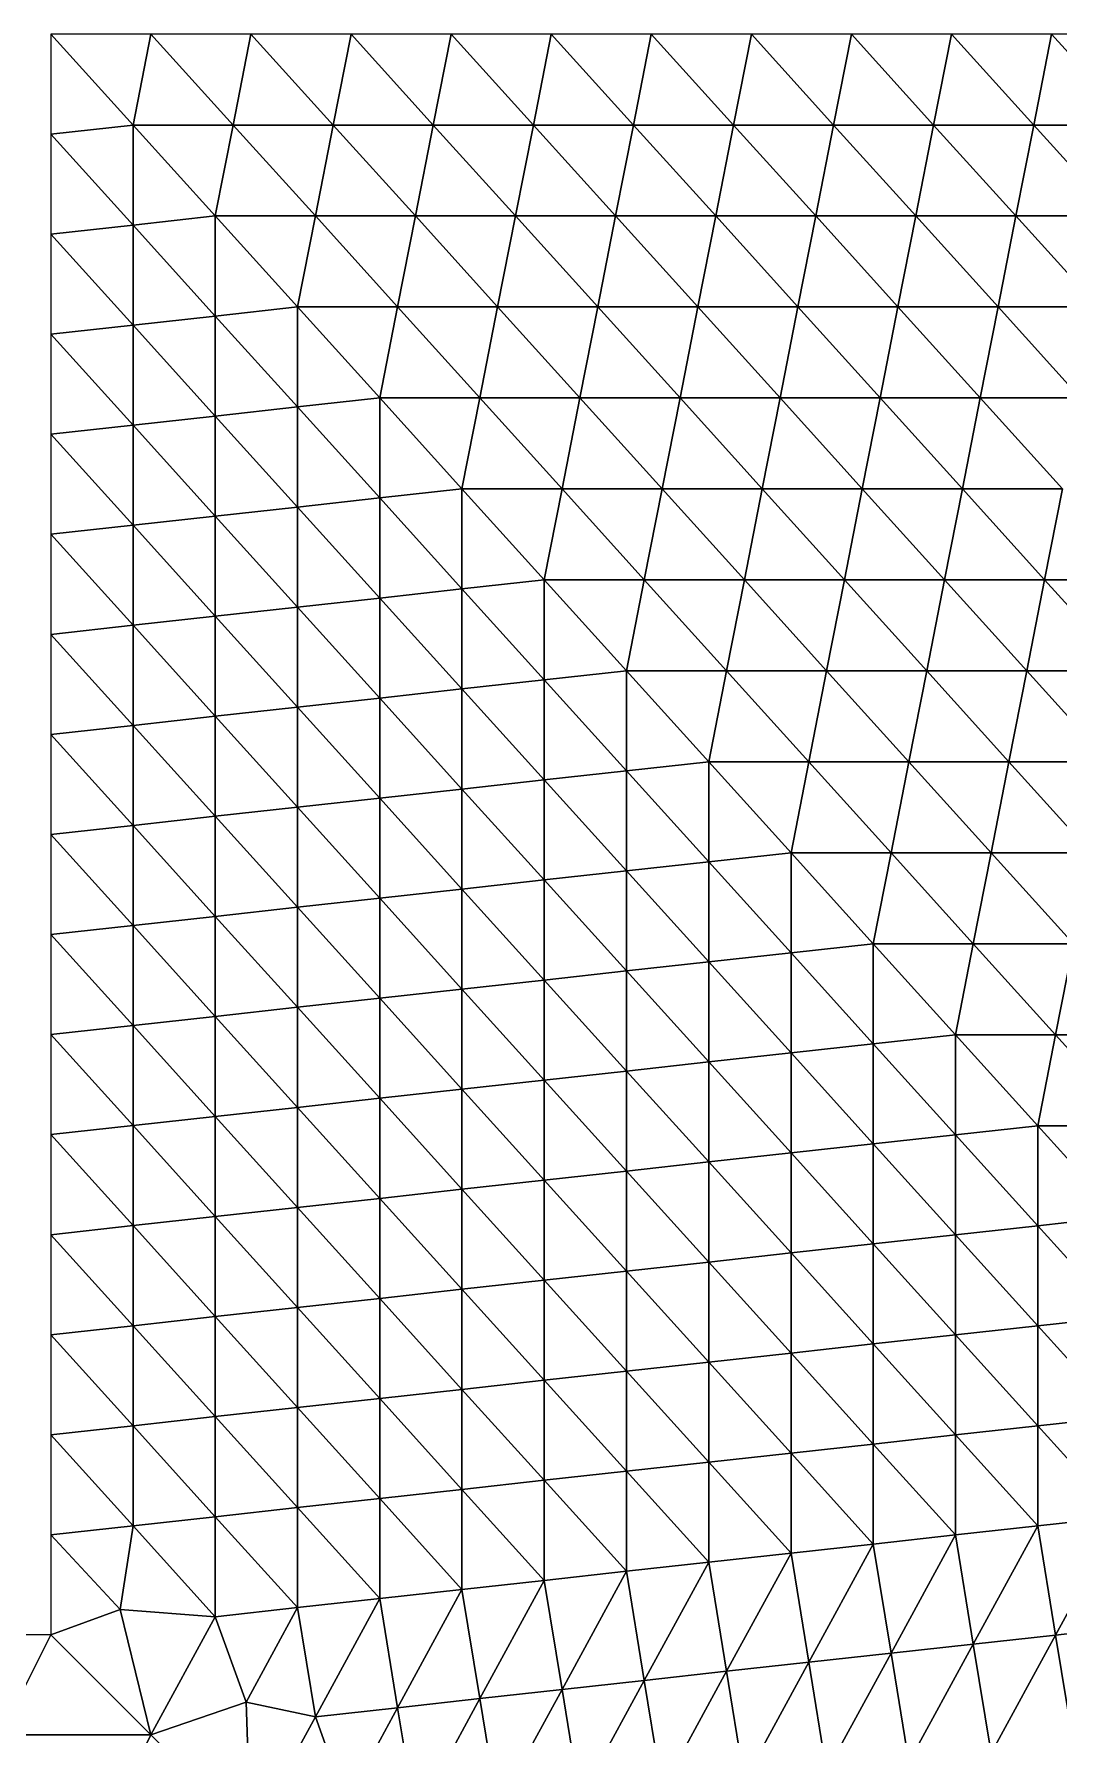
# Model space of a CAD drawing. Extents: x 100 to 350, y 100 to 150.
# Drawn here: x 249.74 to 265.74, y 123.44 to 150 of the extents above; entities that cross this region are included whole.
import ezdxf

# ---------------------------------------------------------------- set-up
doc = ezdxf.new("R2010")
doc.units = 0

msp = doc.modelspace()

# ---------------------------------------------------------------- linework, layer by layer
at = {"color": 1}
for p, q in [((251.284, 148.579), (250, 150)), ((250, 150), (251.284, 148.579)), ((251.562, 150), (251.284, 148.579)), ((251.284, 148.579), (251.562, 150)), ((252.847, 148.579), (251.562, 150)), ((251.562, 150), (252.847, 148.579)), ((252.847, 148.579), (253.125, 150)), ((253.125, 150), (252.847, 148.579)), ((253.125, 150), (254.409, 148.579)), ((254.409, 148.579), (253.125, 150)), ((254.688, 150), (254.409, 148.579)), ((254.409, 148.579), (254.688, 150)), ((255.972, 148.579), (254.688, 150)), ((254.688, 150), (255.972, 148.579)), ((255.972, 148.579), (256.25, 150)), ((256.25, 150), (255.972, 148.579)), ((256.25, 150), (257.534, 148.579)), ((257.534, 148.579), (256.25, 150)), ((257.812, 150), (257.534, 148.579)), ((257.534, 148.579), (257.812, 150)), ((259.097, 148.579), (257.812, 150)), ((257.812, 150), (259.097, 148.579)), ((259.375, 150), (259.097, 148.579)), ((259.097, 148.579), (259.375, 150)), ((260.659, 148.579), (259.375, 150)), ((259.375, 150), (260.659, 148.579)), ((260.938, 150), (260.659, 148.579)), ((260.659, 148.579), (260.938, 150)), ((262.222, 148.579), (260.938, 150)), ((260.938, 150), (262.222, 148.579)), ((262.222, 148.579), (262.5, 150)), ((262.5, 150), (262.222, 148.579)), ((262.5, 150), (263.784, 148.579)), ((263.784, 148.579), (262.5, 150)), ((264.062, 150), (263.784, 148.579)), ((263.784, 148.579), (264.062, 150)), ((265.347, 148.579), (264.062, 150)), ((264.062, 150), (265.347, 148.579)), ((265.625, 150), (265.347, 148.579)), ((265.347, 148.579), (265.625, 150)), ((266.909, 148.579), (265.625, 150)), ((265.625, 150), (266.909, 148.579)), ((251.284, 148.579), (250, 148.438)), ((250, 148.438), (251.284, 148.579)), ((251.284, 147.017), (251.284, 148.579)), ((252.847, 148.579), (251.284, 148.579)), ((251.284, 148.579), (252.568, 147.159)), ((251.284, 148.579), (252.847, 148.579)), ((252.568, 147.159), (251.284, 148.579)), ((251.284, 148.579), (251.284, 147.017)), ((252.568, 147.159), (252.847, 148.579)), ((252.847, 148.579), (252.568, 147.159)), ((254.131, 147.159), (252.847, 148.579)), ((252.847, 148.579), (254.131, 147.159)), ((254.409, 148.579), (252.847, 148.579)), ((252.847, 148.579), (254.409, 148.579)), ((254.131, 147.159), (254.409, 148.579)), ((254.409, 148.579), (254.131, 147.159)), ((255.972, 148.579), (254.409, 148.579)), ((254.409, 148.579), (255.693, 147.159)), ((254.409, 148.579), (255.972, 148.579)), ((255.693, 147.159), (254.409, 148.579)), ((255.693, 147.159), (255.972, 148.579)), ((255.972, 148.579), (255.693, 147.159)), ((257.256, 147.159), (255.972, 148.579)), ((255.972, 148.579), (257.256, 147.159)), ((257.534, 148.579), (255.972, 148.579)), ((255.972, 148.579), (257.534, 148.579)), ((257.534, 148.579), (257.256, 147.159)), ((257.256, 147.159), (257.534, 148.579)), ((258.818, 147.159), (257.534, 148.579)), ((257.534, 148.579), (259.097, 148.579)), ((259.097, 148.579), (257.534, 148.579)), ((257.534, 148.579), (258.818, 147.159)), ((259.097, 148.579), (258.818, 147.159)), ((258.818, 147.159), (259.097, 148.579)), ((259.097, 148.579), (260.659, 148.579)), ((259.097, 148.579), (260.381, 147.159)), ((260.659, 148.579), (259.097, 148.579)), ((260.381, 147.159), (259.097, 148.579)), ((260.381, 147.159), (260.659, 148.579)), ((260.659, 148.579), (260.381, 147.159)), ((262.222, 148.579), (260.659, 148.579)), ((260.659, 148.579), (261.943, 147.159)), ((260.659, 148.579), (262.222, 148.579)), ((261.943, 147.159), (260.659, 148.579)), ((261.943, 147.159), (262.222, 148.579)), ((262.222, 148.579), (261.943, 147.159)), ((263.506, 147.159), (262.222, 148.579)), ((263.784, 148.579), (262.222, 148.579)), ((262.222, 148.579), (263.506, 147.159)), ((262.222, 148.579), (263.784, 148.579)), ((263.784, 148.579), (263.506, 147.159)), ((263.506, 147.159), (263.784, 148.579)), ((263.784, 148.579), (265.347, 148.579)), ((265.068, 147.159), (263.784, 148.579)), ((265.347, 148.579), (263.784, 148.579)), ((263.784, 148.579), (265.068, 147.159)), ((265.347, 148.579), (265.068, 147.159)), ((265.068, 147.159), (265.347, 148.579)), ((265.347, 148.579), (266.909, 148.579)), ((265.347, 148.579), (266.631, 147.159)), ((266.909, 148.579), (265.347, 148.579)), ((266.631, 147.159), (265.347, 148.579)), ((250, 148.438), (251.284, 147.017)), ((251.284, 147.017), (250, 148.438)), ((251.284, 147.017), (250, 146.875)), ((250, 146.875), (251.284, 147.017)), ((251.284, 147.017), (252.568, 147.159)), ((252.568, 147.159), (251.284, 147.017)), ((251.284, 145.454), (251.284, 147.017)), ((252.568, 145.596), (251.284, 147.017)), ((251.284, 147.017), (251.284, 145.454)), ((251.284, 147.017), (252.568, 145.596)), ((254.131, 147.159), (252.568, 147.159)), ((252.568, 147.159), (253.852, 145.738)), ((253.852, 145.738), (252.568, 147.159)), ((252.568, 147.159), (252.568, 145.596)), ((252.568, 147.159), (254.131, 147.159)), ((252.568, 145.596), (252.568, 147.159)), ((253.852, 145.738), (254.131, 147.159)), ((254.131, 147.159), (253.852, 145.738)), ((255.415, 145.738), (254.131, 147.159)), ((254.131, 147.159), (255.415, 145.738)), ((255.693, 147.159), (254.131, 147.159)), ((254.131, 147.159), (255.693, 147.159)), ((255.415, 145.738), (255.693, 147.159)), ((255.693, 147.159), (255.415, 145.738)), ((255.693, 147.159), (257.256, 147.159)), ((256.977, 145.738), (255.693, 147.159)), ((257.256, 147.159), (255.693, 147.159)), ((255.693, 147.159), (256.977, 145.738)), ((257.256, 147.159), (256.977, 145.738)), ((256.977, 145.738), (257.256, 147.159)), ((257.256, 147.159), (258.818, 147.159)), ((257.256, 147.159), (258.54, 145.738)), ((258.818, 147.159), (257.256, 147.159)), ((258.54, 145.738), (257.256, 147.159)), ((258.818, 147.159), (258.54, 145.738)), ((258.54, 145.738), (258.818, 147.159)), ((260.381, 147.159), (258.818, 147.159)), ((258.818, 147.159), (260.102, 145.738)), ((260.102, 145.738), (258.818, 147.159)), ((258.818, 147.159), (260.381, 147.159)), ((260.102, 145.738), (260.381, 147.159)), ((260.381, 147.159), (260.102, 145.738)), ((261.665, 145.738), (260.381, 147.159)), ((260.381, 147.159), (261.665, 145.738)), ((261.943, 147.159), (260.381, 147.159)), ((260.381, 147.159), (261.943, 147.159)), ((261.665, 145.738), (261.943, 147.159)), ((261.943, 147.159), (261.665, 145.738)), ((261.943, 147.159), (263.506, 147.159)), ((263.227, 145.738), (261.943, 147.159)), ((263.506, 147.159), (261.943, 147.159)), ((261.943, 147.159), (263.227, 145.738)), ((263.506, 147.159), (263.227, 145.738)), ((263.227, 145.738), (263.506, 147.159)), ((263.506, 147.159), (265.068, 147.159)), ((263.506, 147.159), (264.79, 145.738)), ((265.068, 147.159), (263.506, 147.159)), ((264.79, 145.738), (263.506, 147.159)), ((264.79, 145.738), (265.068, 147.159)), ((265.068, 147.159), (264.79, 145.738)), ((266.631, 147.159), (265.068, 147.159)), ((265.068, 147.159), (266.352, 145.738)), ((266.352, 145.738), (265.068, 147.159)), ((265.068, 147.159), (266.631, 147.159)), ((251.284, 145.454), (250, 146.875)), ((250, 146.875), (251.284, 145.454)), ((251.284, 145.454), (252.568, 145.596)), ((252.568, 145.596), (251.284, 145.454)), ((253.852, 145.738), (252.568, 145.596)), ((252.568, 145.596), (253.852, 145.738)), ((252.568, 145.596), (253.852, 144.176)), ((253.852, 144.176), (252.568, 145.596)), ((252.568, 145.596), (252.568, 144.034)), ((252.568, 144.034), (252.568, 145.596)), ((253.852, 144.176), (253.852, 145.738)), ((255.415, 145.738), (253.852, 145.738)), ((253.852, 145.738), (255.136, 144.317)), ((253.852, 145.738), (255.415, 145.738)), ((255.136, 144.317), (253.852, 145.738)), ((253.852, 145.738), (253.852, 144.176)), ((255.136, 144.317), (255.415, 145.738)), ((255.415, 145.738), (255.136, 144.317)), ((256.699, 144.317), (255.415, 145.738)), ((255.415, 145.738), (256.699, 144.317)), ((256.977, 145.738), (255.415, 145.738)), ((255.415, 145.738), (256.977, 145.738)), ((256.977, 145.738), (256.699, 144.317)), ((256.699, 144.317), (256.977, 145.738)), ((258.261, 144.317), (256.977, 145.738)), ((258.54, 145.738), (256.977, 145.738)), ((256.977, 145.738), (258.261, 144.317)), ((256.977, 145.738), (258.54, 145.738)), ((258.54, 145.738), (258.261, 144.317)), ((258.261, 144.317), (258.54, 145.738)), ((258.54, 145.738), (260.102, 145.738)), ((258.54, 145.738), (259.824, 144.317)), ((260.102, 145.738), (258.54, 145.738)), ((259.824, 144.317), (258.54, 145.738)), ((259.824, 144.317), (260.102, 145.738)), ((260.102, 145.738), (259.824, 144.317)), ((261.665, 145.738), (260.102, 145.738)), ((260.102, 145.738), (261.386, 144.317)), ((260.102, 145.738), (261.665, 145.738)), ((261.386, 144.317), (260.102, 145.738)), ((261.386, 144.317), (261.665, 145.738)), ((261.665, 145.738), (261.386, 144.317)), ((262.949, 144.317), (261.665, 145.738)), ((261.665, 145.738), (262.949, 144.317)), ((263.227, 145.738), (261.665, 145.738)), ((261.665, 145.738), (263.227, 145.738)), ((262.949, 144.317), (263.227, 145.738)), ((263.227, 145.738), (262.949, 144.317)), ((264.79, 145.738), (263.227, 145.738)), ((263.227, 145.738), (264.511, 144.317)), ((264.511, 144.317), (263.227, 145.738)), ((263.227, 145.738), (264.79, 145.738)), ((264.511, 144.317), (264.79, 145.738)), ((264.79, 145.738), (264.511, 144.317)), ((266.074, 144.317), (264.79, 145.738)), ((264.79, 145.738), (266.074, 144.317)), ((266.352, 145.738), (264.79, 145.738)), ((264.79, 145.738), (266.352, 145.738)), ((251.284, 145.454), (250, 145.312)), ((250, 145.312), (251.284, 145.454)), ((250, 145.312), (251.284, 143.892)), ((251.284, 143.892), (250, 145.312)), ((251.284, 143.892), (251.284, 145.454)), ((252.568, 144.034), (251.284, 145.454)), ((251.284, 145.454), (251.284, 143.892)), ((251.284, 145.454), (252.568, 144.034)), ((253.852, 144.176), (255.136, 144.317)), ((255.136, 144.317), (253.852, 144.176)), ((255.136, 144.317), (256.699, 144.317)), ((256.42, 142.897), (255.136, 144.317)), ((255.136, 144.317), (255.136, 142.755)), ((256.699, 144.317), (255.136, 144.317)), ((255.136, 144.317), (256.42, 142.897)), ((255.136, 142.755), (255.136, 144.317)), ((256.699, 144.317), (256.42, 142.897)), ((256.42, 142.897), (256.699, 144.317)), ((256.699, 144.317), (258.261, 144.317)), ((258.261, 144.317), (256.699, 144.317)), ((256.699, 144.317), (257.983, 142.897)), ((257.983, 142.897), (256.699, 144.317)), ((258.261, 144.317), (257.983, 142.897)), ((257.983, 142.897), (258.261, 144.317)), ((259.824, 144.317), (258.261, 144.317)), ((258.261, 144.317), (259.545, 142.897)), ((259.545, 142.897), (258.261, 144.317)), ((258.261, 144.317), (259.824, 144.317)), ((259.545, 142.897), (259.824, 144.317)), ((259.824, 144.317), (259.545, 142.897)), ((261.108, 142.897), (259.824, 144.317)), ((259.824, 144.317), (261.386, 144.317)), ((261.386, 144.317), (259.824, 144.317)), ((259.824, 144.317), (261.108, 142.897)), ((261.108, 142.897), (261.386, 144.317)), ((261.386, 144.317), (261.108, 142.897)), ((262.949, 144.317), (261.386, 144.317)), ((261.386, 144.317), (262.67, 142.897)), ((261.386, 144.317), (262.949, 144.317)), ((262.67, 142.897), (261.386, 144.317)), ((262.67, 142.897), (262.949, 144.317)), ((262.949, 144.317), (262.67, 142.897)), ((264.233, 142.897), (262.949, 144.317)), ((264.511, 144.317), (262.949, 144.317)), ((262.949, 144.317), (264.233, 142.897)), ((262.949, 144.317), (264.511, 144.317)), ((264.511, 144.317), (264.233, 142.897)), ((264.233, 142.897), (264.511, 144.317)), ((266.074, 144.317), (264.511, 144.317)), ((264.511, 144.317), (265.795, 142.897)), ((264.511, 144.317), (266.074, 144.317)), ((265.795, 142.897), (264.511, 144.317)), ((251.284, 143.892), (252.568, 144.034)), ((252.568, 144.034), (251.284, 143.892)), ((252.568, 144.034), (253.852, 144.176)), ((253.852, 144.176), (252.568, 144.034)), ((253.852, 142.613), (252.568, 144.034)), ((252.568, 144.034), (252.568, 142.471)), ((252.568, 144.034), (253.852, 142.613)), ((252.568, 142.471), (252.568, 144.034)), ((253.852, 142.613), (253.852, 144.176)), ((255.136, 142.755), (253.852, 144.176)), ((253.852, 144.176), (253.852, 142.613)), ((253.852, 144.176), (255.136, 142.755)), ((251.284, 143.892), (250, 143.75)), ((250, 143.75), (251.284, 143.892)), ((251.284, 142.329), (250, 143.75)), ((250, 143.75), (251.284, 142.329)), ((251.284, 142.329), (251.284, 143.892)), ((252.568, 142.471), (251.284, 143.892)), ((251.284, 143.892), (251.284, 142.329)), ((251.284, 143.892), (252.568, 142.471)), ((253.852, 142.613), (255.136, 142.755)), ((255.136, 142.755), (253.852, 142.613)), ((255.136, 142.755), (256.42, 142.897)), ((256.42, 142.897), (255.136, 142.755)), ((255.136, 142.755), (255.136, 141.192)), ((256.42, 141.334), (255.136, 142.755)), ((255.136, 142.755), (256.42, 141.334)), ((255.136, 141.192), (255.136, 142.755)), ((257.704, 141.476), (256.42, 142.897)), ((256.42, 142.897), (256.42, 141.334)), ((256.42, 142.897), (257.983, 142.897)), ((257.983, 142.897), (256.42, 142.897)), ((256.42, 142.897), (257.704, 141.476)), ((256.42, 141.334), (256.42, 142.897)), ((257.983, 142.897), (257.704, 141.476)), ((257.704, 141.476), (257.983, 142.897)), ((259.545, 142.897), (257.983, 142.897)), ((257.983, 142.897), (259.267, 141.476)), ((257.983, 142.897), (259.545, 142.897)), ((259.267, 141.476), (257.983, 142.897)), ((259.545, 142.897), (259.267, 141.476)), ((259.267, 141.476), (259.545, 142.897)), ((260.829, 141.476), (259.545, 142.897)), ((261.108, 142.897), (259.545, 142.897)), ((259.545, 142.897), (260.829, 141.476)), ((259.545, 142.897), (261.108, 142.897)), ((260.829, 141.476), (261.108, 142.897)), ((261.108, 142.897), (260.829, 141.476)), ((262.392, 141.476), (261.108, 142.897)), ((262.67, 142.897), (261.108, 142.897)), ((261.108, 142.897), (262.392, 141.476)), ((261.108, 142.897), (262.67, 142.897)), ((262.67, 142.897), (262.392, 141.476)), ((262.392, 141.476), (262.67, 142.897)), ((263.954, 141.476), (262.67, 142.897)), ((262.67, 142.897), (264.233, 142.897)), ((264.233, 142.897), (262.67, 142.897)), ((262.67, 142.897), (263.954, 141.476)), ((264.233, 142.897), (263.954, 141.476)), ((263.954, 141.476), (264.233, 142.897)), ((264.233, 142.897), (265.795, 142.897)), ((265.517, 141.476), (264.233, 142.897)), ((265.795, 142.897), (264.233, 142.897)), ((264.233, 142.897), (265.517, 141.476)), ((265.517, 141.476), (265.795, 142.897)), ((265.795, 142.897), (265.517, 141.476)), ((251.284, 142.329), (252.568, 142.471)), ((252.568, 142.471), (251.284, 142.329)), ((253.852, 142.613), (252.568, 142.471)), ((252.568, 142.471), (253.852, 142.613)), ((252.568, 142.471), (253.852, 141.051)), ((253.852, 141.051), (252.568, 142.471)), ((252.568, 142.471), (252.568, 140.909)), ((252.568, 140.909), (252.568, 142.471)), ((253.852, 141.051), (253.852, 142.613)), ((255.136, 141.192), (253.852, 142.613)), ((253.852, 142.613), (253.852, 141.051)), ((253.852, 142.613), (255.136, 141.192)), ((251.284, 142.329), (250, 142.188)), ((250, 142.188), (251.284, 142.329)), ((250, 142.188), (251.284, 140.767)), ((251.284, 140.767), (250, 142.188)), ((251.284, 140.767), (251.284, 142.329)), ((252.568, 140.909), (251.284, 142.329)), ((251.284, 142.329), (251.284, 140.767)), ((251.284, 142.329), (252.568, 140.909)), ((255.136, 141.192), (256.42, 141.334)), ((256.42, 141.334), (255.136, 141.192)), ((257.704, 141.476), (256.42, 141.334)), ((256.42, 141.334), (257.704, 141.476)), ((256.42, 141.334), (257.704, 139.914)), ((256.42, 141.334), (256.42, 139.772)), ((257.704, 139.914), (256.42, 141.334)), ((256.42, 139.772), (256.42, 141.334)), ((257.704, 139.914), (257.704, 141.476)), ((257.704, 141.476), (259.267, 141.476)), ((259.267, 141.476), (257.704, 141.476)), ((257.704, 141.476), (258.988, 140.056)), ((258.988, 140.056), (257.704, 141.476)), ((257.704, 141.476), (257.704, 139.914)), ((259.267, 141.476), (258.988, 140.056)), ((258.988, 140.056), (259.267, 141.476)), ((259.267, 141.476), (260.829, 141.476)), ((260.829, 141.476), (259.267, 141.476)), ((259.267, 141.476), (260.551, 140.056)), ((260.551, 140.056), (259.267, 141.476)), ((260.829, 141.476), (260.551, 140.056)), ((260.551, 140.056), (260.829, 141.476)), ((262.113, 140.056), (260.829, 141.476)), ((260.829, 141.476), (262.392, 141.476)), ((262.392, 141.476), (260.829, 141.476)), ((260.829, 141.476), (262.113, 140.056)), ((262.392, 141.476), (262.113, 140.056)), ((262.113, 140.056), (262.392, 141.476)), ((262.392, 141.476), (263.954, 141.476)), ((263.954, 141.476), (262.392, 141.476)), ((262.392, 141.476), (263.676, 140.056)), ((263.676, 140.056), (262.392, 141.476)), ((263.954, 141.476), (263.676, 140.056)), ((263.676, 140.056), (263.954, 141.476)), ((265.517, 141.476), (263.954, 141.476)), ((263.954, 141.476), (265.238, 140.056)), ((265.238, 140.056), (263.954, 141.476)), ((263.954, 141.476), (265.517, 141.476)), ((265.238, 140.056), (265.517, 141.476)), ((265.517, 141.476), (265.238, 140.056)), ((266.801, 140.056), (265.517, 141.476)), ((265.517, 141.476), (266.801, 140.056)), ((267.079, 141.476), (265.517, 141.476)), ((265.517, 141.476), (267.079, 141.476)), ((253.852, 141.051), (252.568, 140.909)), ((252.568, 140.909), (253.852, 141.051)), ((255.136, 141.192), (253.852, 141.051)), ((253.852, 141.051), (255.136, 141.192)), ((253.852, 139.488), (253.852, 141.051)), ((253.852, 141.051), (255.136, 139.63)), ((255.136, 139.63), (253.852, 141.051)), ((253.852, 141.051), (253.852, 139.488)), ((255.136, 139.63), (255.136, 141.192)), ((255.136, 141.192), (256.42, 139.772)), ((256.42, 139.772), (255.136, 141.192)), ((255.136, 141.192), (255.136, 139.63)), ((252.568, 140.909), (251.284, 140.767)), ((251.284, 140.767), (252.568, 140.909)), ((252.568, 140.909), (253.852, 139.488)), ((252.568, 139.346), (252.568, 140.909)), ((253.852, 139.488), (252.568, 140.909)), ((252.568, 140.909), (252.568, 139.346)), ((251.284, 140.767), (250, 140.625)), ((250, 140.625), (251.284, 140.767)), ((250, 140.625), (251.284, 139.204)), ((251.284, 139.204), (250, 140.625)), ((251.284, 139.204), (251.284, 140.767)), ((251.284, 140.767), (252.568, 139.346)), ((252.568, 139.346), (251.284, 140.767)), ((251.284, 140.767), (251.284, 139.204)), ((257.704, 139.914), (258.988, 140.056)), ((258.988, 140.056), (257.704, 139.914)), ((260.272, 138.635), (258.988, 140.056)), ((258.988, 140.056), (258.988, 138.493)), ((258.988, 140.056), (260.551, 140.056)), ((260.551, 140.056), (258.988, 140.056)), ((258.988, 140.056), (260.272, 138.635)), ((258.988, 138.493), (258.988, 140.056)), ((260.551, 140.056), (260.272, 138.635)), ((260.272, 138.635), (260.551, 140.056)), ((260.551, 140.056), (262.113, 140.056)), ((260.551, 140.056), (261.835, 138.635)), ((262.113, 140.056), (260.551, 140.056)), ((261.835, 138.635), (260.551, 140.056)), ((262.113, 140.056), (261.835, 138.635)), ((261.835, 138.635), (262.113, 140.056)), ((263.397, 138.635), (262.113, 140.056)), ((262.113, 140.056), (263.676, 140.056)), ((263.676, 140.056), (262.113, 140.056)), ((262.113, 140.056), (263.397, 138.635)), ((263.676, 140.056), (263.397, 138.635)), ((263.397, 138.635), (263.676, 140.056)), ((263.676, 140.056), (265.238, 140.056)), ((263.676, 140.056), (264.96, 138.635)), ((265.238, 140.056), (263.676, 140.056)), ((264.96, 138.635), (263.676, 140.056)), ((264.96, 138.635), (265.238, 140.056)), ((265.238, 140.056), (264.96, 138.635)), ((266.801, 140.056), (265.238, 140.056)), ((265.238, 140.056), (266.522, 138.635)), ((265.238, 140.056), (266.801, 140.056)), ((266.522, 138.635), (265.238, 140.056)), ((256.42, 139.772), (255.136, 139.63)), ((255.136, 139.63), (256.42, 139.772)), ((256.42, 139.772), (257.704, 139.914)), ((257.704, 139.914), (256.42, 139.772)), ((256.42, 139.772), (257.704, 138.351)), ((257.704, 138.351), (256.42, 139.772)), ((256.42, 139.772), (256.42, 138.209)), ((256.42, 138.209), (256.42, 139.772)), ((257.704, 138.351), (257.704, 139.914)), ((258.988, 138.493), (257.704, 139.914)), ((257.704, 139.914), (257.704, 138.351)), ((257.704, 139.914), (258.988, 138.493)), ((253.852, 139.488), (252.568, 139.346)), ((252.568, 139.346), (253.852, 139.488)), ((255.136, 139.63), (253.852, 139.488)), ((253.852, 139.488), (255.136, 139.63)), ((253.852, 139.488), (255.136, 138.067)), ((253.852, 137.926), (253.852, 139.488)), ((255.136, 138.067), (253.852, 139.488)), ((253.852, 139.488), (253.852, 137.926)), ((255.136, 138.067), (255.136, 139.63)), ((255.136, 139.63), (256.42, 138.209)), ((255.136, 139.63), (255.136, 138.067)), ((256.42, 138.209), (255.136, 139.63)), ((250, 139.062), (251.284, 139.204)), ((251.284, 139.204), (250, 139.062)), ((252.568, 139.346), (251.284, 139.204)), ((251.284, 139.204), (252.568, 139.346)), ((251.284, 139.204), (252.568, 137.784)), ((251.284, 137.642), (251.284, 139.204)), ((252.568, 137.784), (251.284, 139.204)), ((251.284, 139.204), (251.284, 137.642)), ((252.568, 139.346), (253.852, 137.926)), ((252.568, 137.784), (252.568, 139.346)), ((253.852, 137.926), (252.568, 139.346)), ((252.568, 139.346), (252.568, 137.784)), ((250, 139.062), (251.284, 137.642)), ((251.284, 137.642), (250, 139.062)), ((257.704, 138.351), (258.988, 138.493)), ((258.988, 138.493), (257.704, 138.351)), ((258.988, 138.493), (260.272, 138.635)), ((260.272, 138.635), (258.988, 138.493)), ((260.272, 137.072), (258.988, 138.493)), ((258.988, 138.493), (258.988, 136.931)), ((258.988, 136.931), (258.988, 138.493)), ((258.988, 138.493), (260.272, 137.072)), ((261.557, 137.214), (260.272, 138.635)), ((260.272, 138.635), (260.272, 137.072)), ((261.835, 138.635), (260.272, 138.635)), ((260.272, 138.635), (261.557, 137.214)), ((260.272, 138.635), (261.835, 138.635)), ((260.272, 137.072), (260.272, 138.635)), ((261.835, 138.635), (261.557, 137.214)), ((261.557, 137.214), (261.835, 138.635)), ((261.835, 138.635), (263.397, 138.635)), ((263.397, 138.635), (261.835, 138.635)), ((261.835, 138.635), (263.119, 137.214)), ((263.119, 137.214), (261.835, 138.635)), ((263.397, 138.635), (263.119, 137.214)), ((263.119, 137.214), (263.397, 138.635)), ((264.96, 138.635), (263.397, 138.635)), ((263.397, 138.635), (264.682, 137.214)), ((264.682, 137.214), (263.397, 138.635)), ((263.397, 138.635), (264.96, 138.635)), ((264.682, 137.214), (264.96, 138.635)), ((264.96, 138.635), (264.682, 137.214)), ((266.244, 137.214), (264.96, 138.635)), ((266.522, 138.635), (264.96, 138.635)), ((264.96, 138.635), (266.244, 137.214)), ((264.96, 138.635), (266.522, 138.635)), ((256.42, 138.209), (255.136, 138.067)), ((255.136, 138.067), (256.42, 138.209)), ((256.42, 138.209), (257.704, 138.351)), ((257.704, 138.351), (256.42, 138.209)), ((256.42, 138.209), (256.42, 136.647)), ((257.704, 136.789), (256.42, 138.209)), ((256.42, 138.209), (257.704, 136.789)), ((256.42, 136.647), (256.42, 138.209)), ((258.988, 136.931), (257.704, 138.351)), ((257.704, 138.351), (257.704, 136.789)), ((257.704, 136.789), (257.704, 138.351)), ((257.704, 138.351), (258.988, 136.931)), ((253.852, 137.926), (252.568, 137.784)), ((252.568, 137.784), (253.852, 137.926)), ((253.852, 137.926), (255.136, 138.067)), ((255.136, 138.067), (253.852, 137.926)), ((253.852, 136.363), (253.852, 137.926)), ((255.136, 136.505), (253.852, 137.926)), ((253.852, 137.926), (253.852, 136.363)), ((253.852, 137.926), (255.136, 136.505)), ((256.42, 136.647), (255.136, 138.067)), ((255.136, 138.067), (255.136, 136.505)), ((255.136, 138.067), (256.42, 136.647)), ((255.136, 136.505), (255.136, 138.067)), ((251.284, 137.642), (250, 137.5)), ((250, 137.5), (251.284, 137.642)), ((252.568, 137.784), (251.284, 137.642)), ((251.284, 137.642), (252.568, 137.784)), ((251.284, 136.079), (251.284, 137.642)), ((251.284, 137.642), (252.568, 136.221)), ((251.284, 137.642), (251.284, 136.079)), ((252.568, 136.221), (251.284, 137.642)), ((253.852, 136.363), (252.568, 137.784)), ((252.568, 137.784), (252.568, 136.221)), ((252.568, 137.784), (253.852, 136.363)), ((252.568, 136.221), (252.568, 137.784)), ((251.284, 136.079), (250, 137.5)), ((250, 137.5), (251.284, 136.079)), ((258.988, 136.931), (260.272, 137.072)), ((260.272, 137.072), (258.988, 136.931)), ((260.272, 137.072), (261.557, 137.214)), ((261.557, 137.214), (260.272, 137.072)), ((260.272, 137.072), (260.272, 135.51)), ((261.557, 135.652), (260.272, 137.072)), ((260.272, 137.072), (261.557, 135.652)), ((260.272, 135.51), (260.272, 137.072)), ((262.841, 135.794), (261.557, 137.214)), ((261.557, 137.214), (261.557, 135.652)), ((261.557, 137.214), (263.119, 137.214)), ((263.119, 137.214), (261.557, 137.214)), ((261.557, 137.214), (262.841, 135.794)), ((261.557, 135.652), (261.557, 137.214)), ((263.119, 137.214), (262.841, 135.794)), ((262.841, 135.794), (263.119, 137.214)), ((263.119, 137.214), (264.682, 137.214)), ((263.119, 137.214), (264.403, 135.794)), ((264.682, 137.214), (263.119, 137.214)), ((264.403, 135.794), (263.119, 137.214)), ((264.682, 137.214), (264.403, 135.794)), ((264.403, 135.794), (264.682, 137.214)), ((265.966, 135.794), (264.682, 137.214)), ((264.682, 137.214), (266.244, 137.214)), ((266.244, 137.214), (264.682, 137.214)), ((264.682, 137.214), (265.966, 135.794)), ((258.988, 136.931), (257.704, 136.789)), ((257.704, 136.789), (258.988, 136.931)), ((258.988, 135.368), (258.988, 136.931)), ((260.272, 135.51), (258.988, 136.931)), ((258.988, 136.931), (258.988, 135.368)), ((258.988, 136.931), (260.272, 135.51)), ((256.42, 136.647), (255.136, 136.505)), ((255.136, 136.505), (256.42, 136.647)), ((256.42, 136.647), (257.704, 136.789)), ((257.704, 136.789), (256.42, 136.647)), ((256.42, 135.084), (256.42, 136.647)), ((256.42, 136.647), (257.704, 135.226)), ((257.704, 135.226), (256.42, 136.647)), ((256.42, 136.647), (256.42, 135.084)), ((257.704, 136.789), (258.988, 135.368)), ((257.704, 136.789), (257.704, 135.226)), ((258.988, 135.368), (257.704, 136.789)), ((257.704, 135.226), (257.704, 136.789)), ((253.852, 136.363), (252.568, 136.221)), ((252.568, 136.221), (253.852, 136.363)), ((253.852, 136.363), (255.136, 136.505)), ((255.136, 136.505), (253.852, 136.363)), ((253.852, 134.801), (253.852, 136.363)), ((255.136, 134.942), (253.852, 136.363)), ((253.852, 136.363), (253.852, 134.801)), ((253.852, 136.363), (255.136, 134.942)), ((255.136, 136.505), (256.42, 135.084)), ((255.136, 136.505), (255.136, 134.942)), ((256.42, 135.084), (255.136, 136.505)), ((255.136, 134.942), (255.136, 136.505)), ((251.284, 136.079), (250, 135.938)), ((250, 135.938), (251.284, 136.079)), ((252.568, 136.221), (251.284, 136.079)), ((251.284, 136.079), (252.568, 136.221)), ((251.284, 134.517), (251.284, 136.079)), ((252.568, 134.659), (251.284, 136.079)), ((251.284, 136.079), (251.284, 134.517)), ((251.284, 136.079), (252.568, 134.659)), ((253.852, 134.801), (252.568, 136.221)), ((252.568, 136.221), (252.568, 134.659)), ((252.568, 136.221), (253.852, 134.801)), ((252.568, 134.659), (252.568, 136.221)), ((250, 135.938), (251.284, 134.517)), ((251.284, 134.517), (250, 135.938)), ((262.841, 135.794), (261.557, 135.652)), ((261.557, 135.652), (262.841, 135.794)), ((262.841, 134.231), (262.841, 135.794)), ((264.403, 135.794), (262.841, 135.794)), ((262.841, 135.794), (264.125, 134.373)), ((262.841, 135.794), (264.403, 135.794)), ((264.125, 134.373), (262.841, 135.794)), ((262.841, 135.794), (262.841, 134.231)), ((264.403, 135.794), (264.125, 134.373)), ((264.125, 134.373), (264.403, 135.794)), ((264.403, 135.794), (265.966, 135.794)), ((264.403, 135.794), (265.687, 134.373)), ((265.966, 135.794), (264.403, 135.794)), ((265.687, 134.373), (264.403, 135.794)), ((265.687, 134.373), (265.966, 135.794)), ((265.966, 135.794), (265.687, 134.373)), ((260.272, 135.51), (258.988, 135.368)), ((258.988, 135.368), (260.272, 135.51)), ((260.272, 135.51), (261.557, 135.652)), ((261.557, 135.652), (260.272, 135.51)), ((260.272, 133.947), (260.272, 135.51)), ((260.272, 135.51), (261.557, 134.089)), ((261.557, 134.089), (260.272, 135.51)), ((260.272, 135.51), (260.272, 133.947)), ((262.841, 134.231), (261.557, 135.652)), ((261.557, 135.652), (261.557, 134.089)), ((261.557, 135.652), (262.841, 134.231)), ((261.557, 134.089), (261.557, 135.652)), ((257.704, 135.226), (256.42, 135.084)), ((256.42, 135.084), (257.704, 135.226)), ((258.988, 135.368), (257.704, 135.226)), ((257.704, 135.226), (258.988, 135.368)), ((257.704, 135.226), (258.988, 133.806)), ((257.704, 133.664), (257.704, 135.226)), ((258.988, 133.806), (257.704, 135.226)), ((257.704, 135.226), (257.704, 133.664)), ((258.988, 133.806), (258.988, 135.368)), ((258.988, 135.368), (260.272, 133.947)), ((260.272, 133.947), (258.988, 135.368)), ((258.988, 135.368), (258.988, 133.806)), ((253.852, 134.801), (255.136, 134.942)), ((255.136, 134.942), (253.852, 134.801)), ((255.136, 134.942), (256.42, 135.084)), ((256.42, 135.084), (255.136, 134.942)), ((256.42, 133.522), (255.136, 134.942)), ((255.136, 134.942), (255.136, 133.38)), ((255.136, 134.942), (256.42, 133.522)), ((255.136, 133.38), (255.136, 134.942)), ((256.42, 135.084), (257.704, 133.664)), ((256.42, 133.522), (256.42, 135.084)), ((256.42, 135.084), (256.42, 133.522)), ((257.704, 133.664), (256.42, 135.084)), ((252.568, 134.659), (253.852, 134.801)), ((253.852, 134.801), (252.568, 134.659)), ((253.852, 133.238), (253.852, 134.801)), ((255.136, 133.38), (253.852, 134.801)), ((253.852, 134.801), (253.852, 133.238)), ((253.852, 134.801), (255.136, 133.38)), ((251.284, 134.517), (250, 134.375)), ((250, 134.375), (251.284, 134.517)), ((251.284, 134.517), (252.568, 134.659)), ((252.568, 134.659), (251.284, 134.517)), ((251.284, 132.954), (251.284, 134.517)), ((252.568, 133.096), (251.284, 134.517)), ((251.284, 134.517), (251.284, 132.954)), ((251.284, 134.517), (252.568, 133.096)), ((253.852, 133.238), (252.568, 134.659)), ((252.568, 134.659), (252.568, 133.096)), ((252.568, 134.659), (253.852, 133.238)), ((252.568, 133.096), (252.568, 134.659)), ((251.284, 132.954), (250, 134.375)), ((250, 134.375), (251.284, 132.954)), ((261.557, 134.089), (262.841, 134.231)), ((262.841, 134.231), (261.557, 134.089)), ((264.125, 134.373), (262.841, 134.231)), ((262.841, 134.231), (264.125, 134.373)), ((262.841, 132.669), (262.841, 134.231)), ((262.841, 134.231), (264.125, 132.811)), ((264.125, 132.811), (262.841, 134.231)), ((262.841, 134.231), (262.841, 132.669)), ((265.687, 134.373), (264.125, 134.373)), ((264.125, 134.373), (265.409, 132.952)), ((264.125, 132.811), (264.125, 134.373)), ((264.125, 134.373), (265.687, 134.373)), ((265.409, 132.952), (264.125, 134.373)), ((264.125, 134.373), (264.125, 132.811)), ((265.409, 132.952), (265.687, 134.373)), ((265.687, 134.373), (265.409, 132.952)), ((265.687, 134.373), (266.971, 132.952)), ((267.25, 134.373), (265.687, 134.373)), ((266.971, 132.952), (265.687, 134.373)), ((265.687, 134.373), (267.25, 134.373)), ((260.272, 133.947), (258.988, 133.806)), ((258.988, 133.806), (260.272, 133.947)), ((261.557, 134.089), (260.272, 133.947)), ((260.272, 133.947), (261.557, 134.089)), ((260.272, 132.385), (260.272, 133.947)), ((260.272, 133.947), (261.557, 132.527)), ((260.272, 133.947), (260.272, 132.385)), ((261.557, 132.527), (260.272, 133.947)), ((261.557, 134.089), (262.841, 132.669)), ((261.557, 132.527), (261.557, 134.089)), ((262.841, 132.669), (261.557, 134.089)), ((261.557, 134.089), (261.557, 132.527)), ((257.704, 133.664), (256.42, 133.522)), ((256.42, 133.522), (257.704, 133.664)), ((257.704, 133.664), (258.988, 133.806)), ((258.988, 133.806), (257.704, 133.664)), ((257.704, 132.101), (257.704, 133.664)), ((258.988, 132.243), (257.704, 133.664)), ((257.704, 133.664), (257.704, 132.101)), ((257.704, 133.664), (258.988, 132.243)), ((258.988, 133.806), (260.272, 132.385)), ((260.272, 132.385), (258.988, 133.806)), ((258.988, 133.806), (258.988, 132.243)), ((258.988, 132.243), (258.988, 133.806)), ((253.852, 133.238), (255.136, 133.38)), ((255.136, 133.38), (253.852, 133.238)), ((256.42, 133.522), (255.136, 133.38)), ((255.136, 133.38), (256.42, 133.522)), ((255.136, 133.38), (256.42, 131.959)), ((255.136, 133.38), (255.136, 131.817)), ((256.42, 131.959), (255.136, 133.38)), ((255.136, 131.817), (255.136, 133.38)), ((256.42, 131.959), (256.42, 133.522)), ((256.42, 133.522), (257.704, 132.101)), ((257.704, 132.101), (256.42, 133.522)), ((256.42, 133.522), (256.42, 131.959)), ((251.284, 132.954), (252.568, 133.096)), ((252.568, 133.096), (251.284, 132.954)), ((253.852, 133.238), (252.568, 133.096)), ((252.568, 133.096), (253.852, 133.238)), ((252.568, 133.096), (253.852, 131.676)), ((253.852, 131.676), (252.568, 133.096)), ((252.568, 133.096), (252.568, 131.534)), ((252.568, 131.534), (252.568, 133.096)), ((253.852, 131.676), (253.852, 133.238)), ((255.136, 131.817), (253.852, 133.238)), ((253.852, 133.238), (253.852, 131.676)), ((253.852, 133.238), (255.136, 131.817)), ((251.284, 132.954), (250, 132.812)), ((250, 132.812), (251.284, 132.954)), ((251.284, 131.392), (251.284, 132.954)), ((252.568, 131.534), (251.284, 132.954)), ((251.284, 132.954), (251.284, 131.392)), ((251.284, 132.954), (252.568, 131.534)), ((265.409, 132.952), (264.125, 132.811)), ((264.125, 132.811), (265.409, 132.952)), ((265.409, 131.39), (265.409, 132.952)), ((265.409, 132.952), (266.971, 132.952)), ((266.971, 132.952), (265.409, 132.952)), ((265.409, 132.952), (266.693, 131.532)), ((266.693, 131.532), (265.409, 132.952)), ((265.409, 132.952), (265.409, 131.39)), ((250, 132.812), (251.284, 131.392)), ((251.284, 131.392), (250, 132.812)), ((262.841, 132.669), (261.557, 132.527)), ((261.557, 132.527), (262.841, 132.669)), ((264.125, 132.811), (262.841, 132.669)), ((262.841, 132.669), (264.125, 132.811)), ((264.125, 131.248), (262.841, 132.669)), ((262.841, 132.669), (262.841, 131.106)), ((262.841, 132.669), (264.125, 131.248)), ((262.841, 131.106), (262.841, 132.669)), ((264.125, 132.811), (265.409, 131.39)), ((264.125, 131.248), (264.125, 132.811)), ((264.125, 132.811), (264.125, 131.248)), ((265.409, 131.39), (264.125, 132.811)), ((258.988, 132.243), (260.272, 132.385)), ((260.272, 132.385), (258.988, 132.243)), ((261.557, 132.527), (260.272, 132.385)), ((260.272, 132.385), (261.557, 132.527)), ((261.557, 130.964), (260.272, 132.385)), ((260.272, 132.385), (260.272, 130.822)), ((260.272, 132.385), (261.557, 130.964)), ((260.272, 130.822), (260.272, 132.385)), ((261.557, 130.964), (261.557, 132.527)), ((261.557, 132.527), (262.841, 131.106)), ((261.557, 132.527), (261.557, 130.964)), ((262.841, 131.106), (261.557, 132.527)), ((257.704, 132.101), (256.42, 131.959)), ((256.42, 131.959), (257.704, 132.101)), ((257.704, 132.101), (258.988, 132.243)), ((258.988, 132.243), (257.704, 132.101)), ((257.704, 130.539), (257.704, 132.101)), ((258.988, 130.681), (257.704, 132.101)), ((257.704, 132.101), (257.704, 130.539)), ((257.704, 132.101), (258.988, 130.681)), ((260.272, 130.822), (258.988, 132.243)), ((258.988, 132.243), (258.988, 130.681)), ((258.988, 130.681), (258.988, 132.243)), ((258.988, 132.243), (260.272, 130.822)), ((253.852, 131.676), (255.136, 131.817)), ((255.136, 131.817), (253.852, 131.676)), ((256.42, 131.959), (255.136, 131.817)), ((255.136, 131.817), (256.42, 131.959)), ((255.136, 131.817), (256.42, 130.397)), ((256.42, 130.397), (255.136, 131.817)), ((255.136, 131.817), (255.136, 130.255)), ((255.136, 130.255), (255.136, 131.817)), ((256.42, 130.397), (256.42, 131.959)), ((256.42, 131.959), (257.704, 130.539)), ((256.42, 131.959), (256.42, 130.397)), ((257.704, 130.539), (256.42, 131.959)), ((251.284, 131.392), (252.568, 131.534)), ((252.568, 131.534), (251.284, 131.392)), ((252.568, 131.534), (253.852, 131.676)), ((253.852, 131.676), (252.568, 131.534)), ((253.852, 130.113), (252.568, 131.534)), ((252.568, 131.534), (252.568, 129.971)), ((252.568, 131.534), (253.852, 130.113)), ((252.568, 129.971), (252.568, 131.534)), ((253.852, 130.113), (253.852, 131.676)), ((255.136, 130.255), (253.852, 131.676)), ((253.852, 131.676), (253.852, 130.113)), ((253.852, 131.676), (255.136, 130.255)), ((266.693, 131.532), (265.409, 131.39)), ((265.409, 131.39), (266.693, 131.532)), ((251.284, 131.392), (250, 131.25)), ((250, 131.25), (251.284, 131.392)), ((251.284, 129.829), (250, 131.25)), ((250, 131.25), (251.284, 129.829)), ((251.284, 129.829), (251.284, 131.392)), ((252.568, 129.971), (251.284, 131.392)), ((251.284, 131.392), (251.284, 129.829)), ((251.284, 131.392), (252.568, 129.971)), ((264.125, 131.248), (262.841, 131.106)), ((262.841, 131.106), (264.125, 131.248)), ((265.409, 131.39), (264.125, 131.248)), ((264.125, 131.248), (265.409, 131.39)), ((264.125, 129.686), (264.125, 131.248)), ((264.125, 131.248), (265.409, 129.827)), ((265.409, 129.827), (264.125, 131.248)), ((264.125, 131.248), (264.125, 129.686)), ((265.409, 129.827), (265.409, 131.39)), ((265.409, 131.39), (266.693, 129.969)), ((266.693, 129.969), (265.409, 131.39)), ((265.409, 131.39), (265.409, 129.827)), ((260.272, 130.822), (261.557, 130.964)), ((261.557, 130.964), (260.272, 130.822)), ((262.841, 131.106), (261.557, 130.964)), ((261.557, 130.964), (262.841, 131.106)), ((262.841, 129.544), (261.557, 130.964)), ((261.557, 130.964), (261.557, 129.402)), ((261.557, 129.402), (261.557, 130.964)), ((261.557, 130.964), (262.841, 129.544)), ((264.125, 129.686), (262.841, 131.106)), ((262.841, 131.106), (262.841, 129.544)), ((262.841, 131.106), (264.125, 129.686)), ((262.841, 129.544), (262.841, 131.106)), ((258.988, 130.681), (260.272, 130.822)), ((260.272, 130.822), (258.988, 130.681)), ((260.272, 130.822), (260.272, 129.26)), ((261.557, 129.402), (260.272, 130.822)), ((260.272, 130.822), (261.557, 129.402)), ((260.272, 129.26), (260.272, 130.822)), ((257.704, 130.539), (256.42, 130.397)), ((256.42, 130.397), (257.704, 130.539)), ((258.988, 130.681), (257.704, 130.539)), ((257.704, 130.539), (258.988, 130.681)), ((257.704, 130.539), (258.988, 129.118)), ((257.704, 128.976), (257.704, 130.539)), ((257.704, 130.539), (257.704, 128.976)), ((258.988, 129.118), (257.704, 130.539)), ((258.988, 129.118), (258.988, 130.681)), ((260.272, 129.26), (258.988, 130.681)), ((258.988, 130.681), (258.988, 129.118)), ((258.988, 130.681), (260.272, 129.26)), ((253.852, 130.113), (255.136, 130.255)), ((255.136, 130.255), (253.852, 130.113)), ((255.136, 130.255), (256.42, 130.397)), ((256.42, 130.397), (255.136, 130.255)), ((255.136, 130.255), (255.136, 128.692)), ((256.42, 128.834), (255.136, 130.255)), ((255.136, 130.255), (256.42, 128.834)), ((255.136, 128.692), (255.136, 130.255)), ((256.42, 130.397), (257.704, 128.976)), ((257.704, 128.976), (256.42, 130.397)), ((256.42, 130.397), (256.42, 128.834)), ((256.42, 128.834), (256.42, 130.397)), ((251.284, 129.829), (252.568, 129.971)), ((252.568, 129.971), (251.284, 129.829)), ((253.852, 130.113), (252.568, 129.971)), ((252.568, 129.971), (253.852, 130.113)), ((252.568, 129.971), (253.852, 128.551)), ((253.852, 128.551), (252.568, 129.971)), ((252.568, 129.971), (252.568, 128.409)), ((252.568, 128.409), (252.568, 129.971)), ((253.852, 128.551), (253.852, 130.113)), ((255.136, 128.692), (253.852, 130.113)), ((253.852, 130.113), (253.852, 128.551)), ((253.852, 130.113), (255.136, 128.692)), ((266.693, 129.969), (265.409, 129.827)), ((265.409, 129.827), (266.693, 129.969)), ((251.284, 129.829), (250, 129.688)), ((250, 129.688), (251.284, 129.829)), ((250, 129.688), (251.284, 128.267)), ((251.284, 128.267), (250, 129.688)), ((251.284, 128.267), (251.284, 129.829)), ((252.568, 128.409), (251.284, 129.829)), ((251.284, 129.829), (251.284, 128.267)), ((251.284, 129.829), (252.568, 128.409)), ((262.841, 129.544), (264.125, 129.686)), ((264.125, 129.686), (262.841, 129.544)), ((264.125, 129.686), (265.409, 129.827)), ((265.409, 129.827), (264.125, 129.686)), ((264.125, 128.123), (264.125, 129.686)), ((265.409, 128.265), (264.125, 129.686)), ((264.125, 129.686), (264.125, 128.123)), ((264.125, 129.686), (265.409, 128.265)), ((266.693, 128.407), (265.409, 129.827)), ((265.409, 129.827), (265.409, 128.265)), ((265.409, 129.827), (266.693, 128.407)), ((265.409, 128.265), (265.409, 129.827)), ((260.272, 129.26), (261.557, 129.402)), ((261.557, 129.402), (260.272, 129.26)), ((261.557, 129.402), (262.841, 129.544)), ((262.841, 129.544), (261.557, 129.402)), ((262.841, 127.981), (261.557, 129.402)), ((261.557, 129.402), (261.557, 127.839)), ((261.557, 127.839), (261.557, 129.402)), ((261.557, 129.402), (262.841, 127.981)), ((264.125, 128.123), (262.841, 129.544)), ((262.841, 129.544), (262.841, 127.981)), ((262.841, 129.544), (264.125, 128.123)), ((262.841, 127.981), (262.841, 129.544)), ((258.988, 129.118), (257.704, 128.976)), ((257.704, 128.976), (258.988, 129.118)), ((260.272, 129.26), (258.988, 129.118)), ((258.988, 129.118), (260.272, 129.26)), ((258.988, 129.118), (260.272, 127.697)), ((258.988, 127.556), (258.988, 129.118)), ((260.272, 127.697), (258.988, 129.118)), ((258.988, 129.118), (258.988, 127.556)), ((260.272, 127.697), (260.272, 129.26)), ((260.272, 129.26), (261.557, 127.839)), ((261.557, 127.839), (260.272, 129.26)), ((260.272, 129.26), (260.272, 127.697)), ((255.136, 128.692), (256.42, 128.834)), ((256.42, 128.834), (255.136, 128.692)), ((257.704, 128.976), (256.42, 128.834)), ((256.42, 128.834), (257.704, 128.976)), ((256.42, 128.834), (256.42, 127.272)), ((257.704, 127.414), (256.42, 128.834)), ((256.42, 128.834), (257.704, 127.414)), ((256.42, 127.272), (256.42, 128.834)), ((257.704, 127.414), (257.704, 128.976)), ((257.704, 128.976), (258.988, 127.556)), ((258.988, 127.556), (257.704, 128.976)), ((257.704, 128.976), (257.704, 127.414)), ((255.136, 128.692), (253.852, 128.551)), ((253.852, 128.551), (255.136, 128.692)), ((255.136, 127.13), (255.136, 128.692)), ((255.136, 128.692), (256.42, 127.272)), ((256.42, 127.272), (255.136, 128.692)), ((255.136, 128.692), (255.136, 127.13)), ((252.568, 128.409), (251.284, 128.267)), ((251.284, 128.267), (252.568, 128.409)), ((253.852, 128.551), (252.568, 128.409)), ((252.568, 128.409), (253.852, 128.551)), ((252.568, 128.409), (253.852, 126.988)), ((252.568, 126.846), (252.568, 128.409)), ((253.852, 126.988), (252.568, 128.409)), ((252.568, 128.409), (252.568, 126.846)), ((253.852, 126.988), (253.852, 128.551)), ((253.852, 128.551), (255.136, 127.13)), ((255.136, 127.13), (253.852, 128.551)), ((253.852, 128.551), (253.852, 126.988)), ((266.693, 128.407), (265.409, 128.265)), ((265.409, 128.265), (266.693, 128.407)), ((251.284, 128.267), (250, 128.125)), ((250, 128.125), (251.284, 128.267)), ((251.284, 126.704), (250, 128.125)), ((250, 128.125), (251.284, 126.704)), ((251.284, 128.267), (252.568, 126.846)), ((251.284, 126.704), (251.284, 128.267)), ((252.568, 126.846), (251.284, 128.267)), ((251.284, 128.267), (251.284, 126.704)), ((264.125, 128.123), (262.841, 127.981)), ((262.841, 127.981), (264.125, 128.123)), ((264.125, 128.123), (265.409, 128.265)), ((265.409, 128.265), (264.125, 128.123)), ((264.125, 126.561), (264.125, 128.123)), ((265.409, 126.702), (264.125, 128.123)), ((264.125, 128.123), (264.125, 126.561)), ((264.125, 128.123), (265.409, 126.702)), ((265.409, 128.265), (266.693, 126.844)), ((265.409, 128.265), (265.409, 126.702)), ((266.693, 126.844), (265.409, 128.265)), ((265.409, 126.702), (265.409, 128.265)), ((261.557, 127.839), (260.272, 127.697)), ((260.272, 127.697), (261.557, 127.839)), ((261.557, 127.839), (262.841, 127.981)), ((262.841, 127.981), (261.557, 127.839)), ((262.841, 126.419), (261.557, 127.839)), ((261.557, 127.839), (261.557, 126.277)), ((261.557, 126.277), (261.557, 127.839)), ((261.557, 127.839), (262.841, 126.419)), ((262.841, 127.981), (264.125, 126.561)), ((264.125, 126.561), (262.841, 127.981)), ((262.841, 127.981), (262.841, 126.419)), ((262.841, 126.419), (262.841, 127.981)), ((258.988, 127.556), (257.704, 127.414)), ((257.704, 127.414), (258.988, 127.556)), ((260.272, 127.697), (258.988, 127.556)), ((258.988, 127.556), (260.272, 127.697)), ((258.988, 125.993), (258.988, 127.556)), ((258.988, 127.556), (260.272, 126.135)), ((260.272, 126.135), (258.988, 127.556)), ((258.988, 127.556), (258.988, 125.993)), ((260.272, 126.135), (260.272, 127.697)), ((260.272, 127.697), (261.557, 126.277)), ((260.272, 127.697), (260.272, 126.135)), ((261.557, 126.277), (260.272, 127.697)), ((256.42, 127.272), (255.136, 127.13)), ((255.136, 127.13), (256.42, 127.272)), ((256.42, 127.272), (257.704, 127.414)), ((257.704, 127.414), (256.42, 127.272)), ((256.42, 127.272), (257.704, 125.851)), ((257.704, 125.851), (256.42, 127.272)), ((256.42, 127.272), (256.42, 125.709)), ((256.42, 125.709), (256.42, 127.272)), ((257.704, 127.414), (258.988, 125.993)), ((257.704, 125.851), (257.704, 127.414)), ((257.704, 127.414), (257.704, 125.851)), ((258.988, 125.993), (257.704, 127.414)), ((252.568, 126.846), (253.852, 126.988)), ((253.852, 126.988), (252.568, 126.846)), ((255.136, 127.13), (253.852, 126.988)), ((253.852, 126.988), (255.136, 127.13)), ((253.852, 126.988), (255.136, 125.567)), ((255.136, 125.567), (253.852, 126.988)), ((253.852, 126.988), (253.852, 125.426)), ((253.852, 125.426), (253.852, 126.988)), ((255.136, 125.567), (255.136, 127.13)), ((255.136, 127.13), (256.42, 125.709)), ((255.136, 127.13), (255.136, 125.567)), ((256.42, 125.709), (255.136, 127.13)), ((252.568, 126.846), (251.284, 126.704)), ((251.284, 126.704), (252.568, 126.846)), ((252.568, 125.284), (252.568, 126.846)), ((253.852, 125.426), (252.568, 126.846)), ((252.568, 126.846), (252.568, 125.284)), ((252.568, 126.846), (253.852, 125.426)), ((266.693, 126.844), (265.409, 126.702)), ((265.409, 126.702), (266.693, 126.844)), ((265.687, 124.998), (266.693, 126.844)), ((266.693, 126.844), (265.687, 124.998)), ((251.284, 126.704), (250, 126.562)), ((250, 126.562), (251.284, 126.704)), ((250, 126.562), (251.083, 125.398)), ((251.083, 125.398), (250, 126.562)), ((251.083, 125.398), (251.284, 126.704)), ((251.284, 126.704), (251.083, 125.398)), ((251.284, 126.704), (252.568, 125.284)), ((252.568, 125.284), (251.284, 126.704)), ((264.125, 126.561), (262.841, 126.419)), ((262.841, 126.419), (264.125, 126.561)), ((263.119, 124.714), (264.125, 126.561)), ((264.125, 126.561), (263.119, 124.714)), ((264.125, 126.561), (265.409, 126.702)), ((265.409, 126.702), (264.125, 126.561)), ((264.403, 124.856), (264.125, 126.561)), ((264.125, 126.561), (264.403, 124.856)), ((264.403, 124.856), (265.409, 126.702)), ((265.409, 126.702), (264.403, 124.856)), ((265.409, 126.702), (265.687, 124.998)), ((265.687, 124.998), (265.409, 126.702)), ((261.557, 126.277), (260.272, 126.135)), ((260.272, 126.135), (261.557, 126.277)), ((261.557, 126.277), (260.551, 124.431)), ((260.551, 124.431), (261.557, 126.277)), ((262.841, 126.419), (261.557, 126.277)), ((261.557, 126.277), (262.841, 126.419)), ((261.557, 126.277), (261.835, 124.572)), ((261.835, 124.572), (261.557, 126.277)), ((262.841, 126.419), (261.835, 124.572)), ((261.835, 124.572), (262.841, 126.419)), ((263.119, 124.714), (262.841, 126.419)), ((262.841, 126.419), (263.119, 124.714)), ((258.988, 125.993), (257.704, 125.851)), ((257.704, 125.851), (258.988, 125.993)), ((257.983, 124.147), (258.988, 125.993)), ((258.988, 125.993), (257.983, 124.147)), ((258.988, 125.993), (260.272, 126.135)), ((260.272, 126.135), (258.988, 125.993)), ((258.988, 125.993), (259.267, 124.289)), ((259.267, 124.289), (258.988, 125.993)), ((260.272, 126.135), (259.267, 124.289)), ((259.267, 124.289), (260.272, 126.135)), ((260.551, 124.431), (260.272, 126.135)), ((260.272, 126.135), (260.551, 124.431)), ((256.42, 125.709), (255.136, 125.567)), ((255.136, 125.567), (256.42, 125.709)), ((256.42, 125.709), (255.415, 123.863)), ((255.415, 123.863), (256.42, 125.709)), ((257.704, 125.851), (256.42, 125.709)), ((256.42, 125.709), (257.704, 125.851)), ((256.42, 125.709), (256.699, 124.005)), ((256.699, 124.005), (256.42, 125.709)), ((257.704, 125.851), (256.699, 124.005)), ((256.699, 124.005), (257.704, 125.851)), ((257.983, 124.147), (257.704, 125.851)), ((257.704, 125.851), (257.983, 124.147)), ((251.083, 125.398), (250, 125)), ((250, 125), (251.083, 125.398)), ((251.562, 123.438), (251.083, 125.398)), ((251.083, 125.398), (252.568, 125.284)), ((251.083, 125.398), (251.562, 123.438)), ((252.568, 125.284), (251.083, 125.398)), ((252.568, 125.284), (253.852, 125.426)), ((253.852, 125.426), (252.568, 125.284)), ((253.852, 125.426), (253.048, 123.949)), ((253.048, 123.949), (253.852, 125.426)), ((255.136, 125.567), (253.852, 125.426)), ((253.852, 125.426), (255.136, 125.567)), ((253.852, 125.426), (254.131, 123.721)), ((254.131, 123.721), (253.852, 125.426)), ((254.131, 123.721), (255.136, 125.567)), ((255.136, 125.567), (254.131, 123.721)), ((255.415, 123.863), (255.136, 125.567)), ((255.136, 125.567), (255.415, 123.863)), ((252.568, 125.284), (251.562, 123.438)), ((251.562, 123.438), (252.568, 125.284)), ((253.048, 123.949), (252.568, 125.284)), ((252.568, 125.284), (253.048, 123.949)), ((266.971, 125.14), (265.687, 124.998)), ((265.687, 124.998), (266.971, 125.14)), ((250, 125), (249.219, 123.438)), ((249.219, 123.438), (250, 125)), ((263.119, 124.714), (264.403, 124.856)), ((264.403, 124.856), (263.119, 124.714)), ((263.397, 123.01), (264.403, 124.856)), ((264.403, 124.856), (263.397, 123.01)), ((265.687, 124.998), (264.403, 124.856)), ((264.403, 124.856), (265.687, 124.998)), ((264.682, 123.152), (264.403, 124.856)), ((264.403, 124.856), (264.682, 123.152)), ((265.687, 124.998), (264.682, 123.152)), ((264.682, 123.152), (265.687, 124.998)), ((265.966, 123.294), (265.687, 124.998)), ((265.687, 124.998), (265.966, 123.294)), ((261.835, 124.572), (263.119, 124.714)), ((263.119, 124.714), (261.835, 124.572)), ((262.113, 122.868), (263.119, 124.714)), ((263.119, 124.714), (262.113, 122.868)), ((263.397, 123.01), (263.119, 124.714)), ((263.119, 124.714), (263.397, 123.01)), ((259.267, 124.289), (260.551, 124.431)), ((260.551, 124.431), (259.267, 124.289)), ((260.551, 124.431), (259.545, 122.584)), ((259.545, 122.584), (260.551, 124.431)), ((260.551, 124.431), (261.835, 124.572)), ((261.835, 124.572), (260.551, 124.431)), ((260.829, 122.726), (260.551, 124.431)), ((260.551, 124.431), (260.829, 122.726)), ((261.835, 124.572), (260.829, 122.726)), ((260.829, 122.726), (261.835, 124.572)), ((262.113, 122.868), (261.835, 124.572)), ((261.835, 124.572), (262.113, 122.868)), ((256.699, 124.005), (257.983, 124.147)), ((257.983, 124.147), (256.699, 124.005)), ((256.977, 122.301), (257.983, 124.147)), ((257.983, 124.147), (256.977, 122.301)), ((257.983, 124.147), (259.267, 124.289)), ((259.267, 124.289), (257.983, 124.147)), ((258.261, 122.442), (257.983, 124.147)), ((257.983, 124.147), (258.261, 122.442)), ((258.261, 122.442), (259.267, 124.289)), ((259.267, 124.289), (258.261, 122.442)), ((259.267, 124.289), (259.545, 122.584)), ((259.545, 122.584), (259.267, 124.289)), ((251.562, 123.438), (253.048, 123.949)), ((253.048, 123.949), (251.562, 123.438)), ((253.125, 121.875), (253.048, 123.949)), ((253.048, 123.949), (254.131, 123.721)), ((253.048, 123.949), (253.125, 121.875)), ((254.131, 123.721), (253.048, 123.949)), ((255.415, 123.863), (254.131, 123.721)), ((254.131, 123.721), (255.415, 123.863)), ((255.415, 123.863), (254.61, 122.386)), ((254.61, 122.386), (255.415, 123.863)), ((256.699, 124.005), (255.415, 123.863)), ((255.415, 123.863), (256.699, 124.005)), ((255.415, 123.863), (255.693, 122.159)), ((255.693, 122.159), (255.415, 123.863)), ((255.693, 122.159), (256.699, 124.005)), ((256.699, 124.005), (255.693, 122.159)), ((256.699, 124.005), (256.977, 122.301)), ((256.977, 122.301), (256.699, 124.005)), ((254.131, 123.721), (253.125, 121.875)), ((253.125, 121.875), (254.131, 123.721)), ((254.61, 122.386), (254.131, 123.721)), ((254.131, 123.721), (254.61, 122.386)), ((251.562, 123.438), (249.219, 123.438)), ((249.219, 123.438), (251.562, 123.438)), ((251.562, 123.438), (250.781, 121.875)), ((250.781, 121.875), (251.562, 123.438))]:
    msp.add_line(p, q, dxfattribs=at)
at = {"color": 7}
for p, q in [((250, 150), (250, 148.438)), ((251.562, 150), (250, 150)), ((253.125, 150), (251.562, 150)), ((254.688, 150), (253.125, 150)), ((256.25, 150), (254.688, 150)), ((257.812, 150), (256.25, 150)), ((259.375, 150), (257.812, 150)), ((260.938, 150), (259.375, 150)), ((262.5, 150), (260.938, 150)), ((264.062, 150), (262.5, 150)), ((265.625, 150), (264.062, 150)), ((267.188, 150), (265.625, 150)), ((250, 148.438), (250, 146.875)), ((250, 146.875), (250, 145.312)), ((250, 145.312), (250, 143.75)), ((250, 143.75), (250, 142.188)), ((250, 142.188), (250, 140.625)), ((250, 140.625), (250, 139.062)), ((250, 139.062), (250, 137.5)), ((250, 137.5), (250, 135.938)), ((250, 135.938), (250, 134.375)), ((250, 134.375), (250, 132.812)), ((250, 132.812), (250, 131.25)), ((250, 131.25), (250, 129.688)), ((250, 129.688), (250, 128.125)), ((250, 128.125), (250, 126.562)), ((250, 126.562), (250, 125)), ((250, 125), (248.125, 125)), ((251.562, 123.438), (250, 125)), ((250, 125), (251.562, 123.438)), ((253.125, 121.875), (251.562, 123.438)), ((251.562, 123.438), (253.125, 121.875))]:
    msp.add_line(p, q, dxfattribs=at)

doc.saveas('drawing.dxf')
